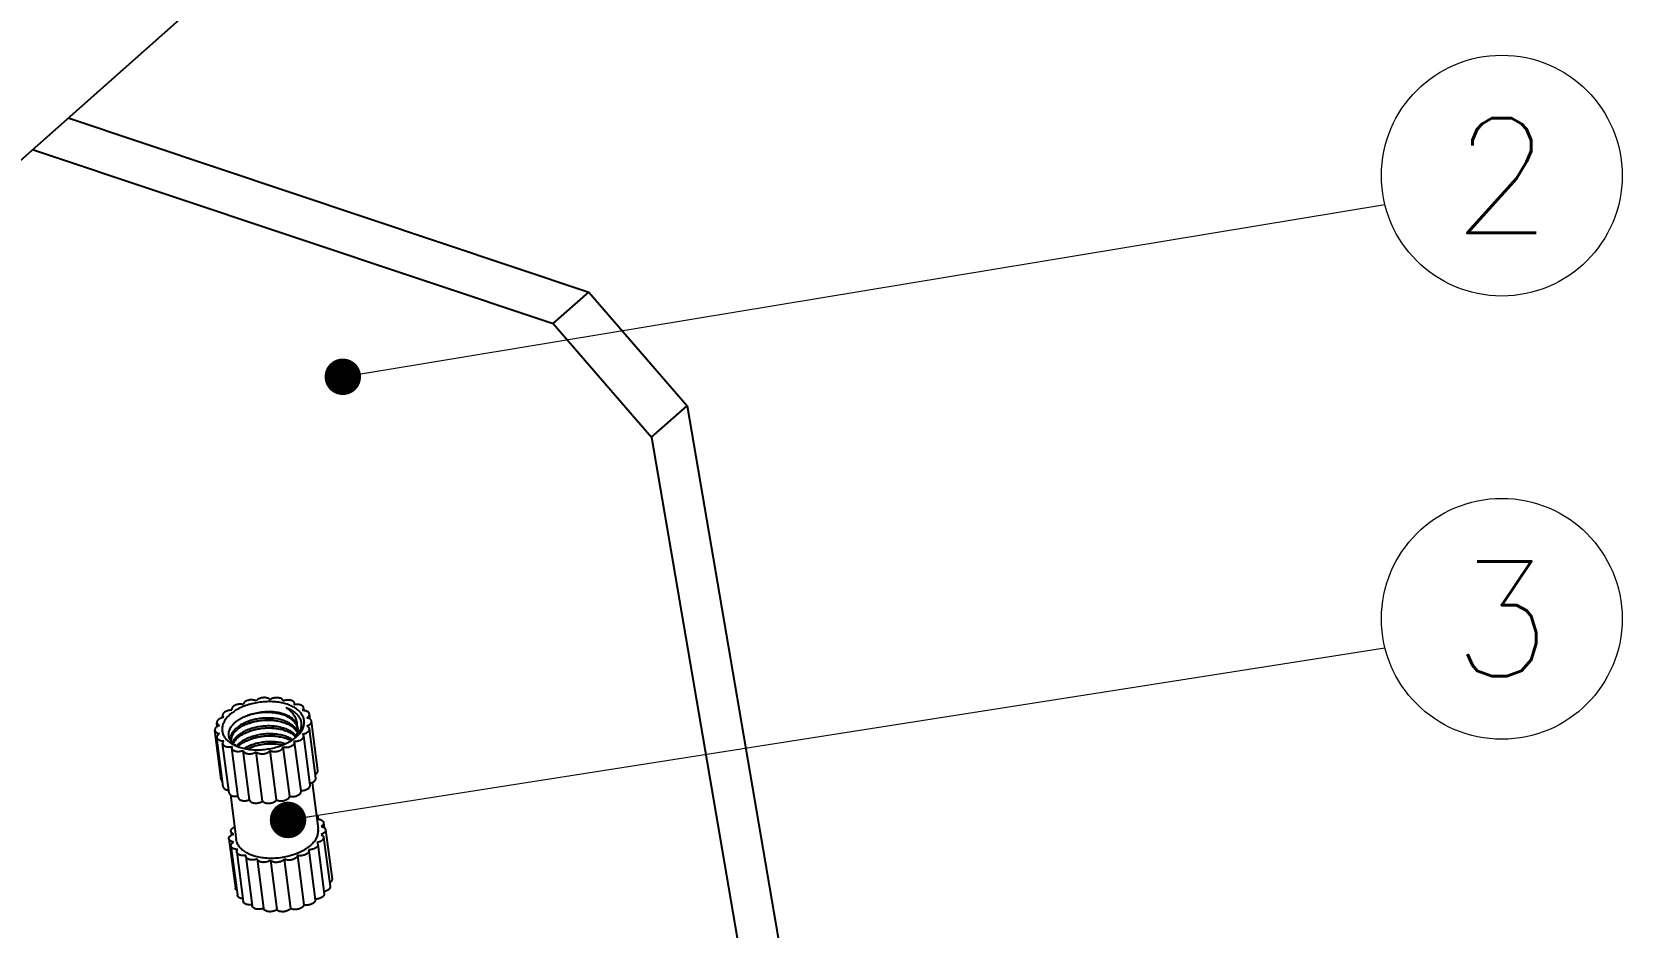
# Model space of a CAD drawing. Header units: millimetres. Extents: x 2015 to 2819, y -1311 to -752.
# Drawn here: x 2493.61 to 2540.85, y -1156.35 to -1129.77 of the extents above; entities that cross this region are included whole.
import ezdxf
from ezdxf.enums import TextEntityAlignment as Align

# ---------------------------------------------------------------- set-up
doc = ezdxf.new("R2010")
doc.units = ezdxf.units.MM
doc.layers.add('02___PRT_ALL_AXES', color=7, linetype='Continuous')
doc.layers.add('from', color=7, linetype='Continuous', lineweight=13)
doc.styles.add('TXT', font='txt.shx', dxfattribs={"bigfont": 'gbcbig.shx'})
doc.styles.add('宋体', font='SimSun.ttf')
doc.dimstyles.new('YanXiu', dxfattribs={"dimscale": 1.5, "dimtxt": 2.5, "dimasz": 2.2, "dimexe": 0.65, "dimexo": 0.6500000000000028, "dimgap": 0.5, "dimtad": 1, "dimdsep": 46, "dimtxsty": '宋体', "dimcen": 0, "dimclrd": 3, "dimclre": 3, "dimclrt": 3, "dimazin": 2, "dimtfac": 1, "dimtofl": 0, "dimtmove": 0, "dimatfit": 3, "dimfxl": 1, "dimlwd": 5, "dimlwe": 5, "dimarcsym": 0})

# ---------------------------------------------------------------- blocks, each defined once
blk = doc.blocks.new('*u43')
at = {"color": 7, "linetype": 'Continuous'}
for p, q in [((186.5641006726264, 86.37991032769014), (65.68428940292688, -20.80737554201005)), ((158.2348120510269, 61.27667786909024), (179.664145702427, 54.10864761588982)), ((156.7746231038273, 59.98189019138999), (178.2039567552265, 52.81385993819003)), ((178.2039567552265, 52.81385993819003), (179.664145702427, 54.10864761588982)), ((179.664145702427, 54.10864761588982), (183.7090715096265, 49.43651807519018)), ((178.2039567552265, 52.81385993819003), (182.2488825624268, 48.14173039748994)), ((182.2488825624268, 48.14173039748994), (183.7090715096265, 49.43651807519018)), ((183.7090715096265, 49.43651807519018), (188.727941193727, 20.09042444959005)), ((182.2488825624268, 48.14173039748994), (187.2677522465265, 18.7956367718898)), ((164.6056622621272, 36.60329657179), (164.595028194527, 36.68495600078995)), ((164.9660768722269, 36.93290539839018), (164.9728213544267, 36.90719315409024)), ((164.9694799024264, 36.90675801479028), (164.9660875920272, 36.93280770209003)), ((167.5651907409274, 37.13363499648995), (167.5584527248275, 37.18537649089012)), ((167.9443628491272, 36.89111441838986), (167.929894638527, 37.00221638429002)), ((168.1959807534267, 36.54035260429009), (168.1684932313265, 36.75143038369015)), ((164.5393928849271, 34.0545325763901), (164.2750463210277, 36.0844603916903)), ((164.3769019189267, 36.23912898608978), (164.3569116004264, 36.39263543958987)), ((167.6695906216273, 36.27364105709012), (167.6835275629264, 36.20392210009004)), ((168.4333740949269, 34.11946430669013), (168.1690275310275, 36.14939212208992)), ((168.5152393744274, 34.4276393545897), (168.2508928105271, 36.45756716998994)), ((164.6217924640268, 33.7606693626899), (164.3574459001275, 35.79059717799009)), ((164.8603910568272, 33.50988336198998), (164.5960444929269, 35.53981117729018)), ((165.2318329706277, 33.32672325538988), (164.9674864067265, 35.35665107079012)), ((167.356052834627, 33.37001811288974), (167.0917062707276, 35.39994592818994)), ((167.559862259327, 35.60912216329007), (167.5531177771272, 35.63483440759001)), ((167.5531664515265, 35.74895741698992), (167.6311000153264, 35.81337937129001)), ((167.8241981034271, 33.57929204418997), (167.5598515395277, 35.60921985949017)), ((168.1952575009263, 33.82714374549005), (167.930910937027, 35.85707156079025)), ((165.7002535754264, 33.22575399778998), (165.435907011527, 35.25568181309018)), ((166.2429692643263, 33.17068579769011), (165.978622700427, 35.2006136130899)), ((166.8135188055267, 33.22039582398975), (166.5491722416273, 35.25032363928995)), ((168.5114570791275, 32.53637519058975), (168.5258787794273, 32.42563037859009)), ((168.7500556719269, 32.28558918988983), (168.7774681808269, 32.07508744019015)), ((164.8566087616264, 31.61861919788998), (165.1209553255276, 29.58869138258979)), ((164.9384740410269, 31.92679424579001), (164.9584309672273, 31.77354421348991)), ((168.7505899716271, 31.68355092829006), (169.0149365355273, 29.65362311288982)), ((168.8324552511267, 31.99172597619008), (169.096801815027, 29.96179816078984)), ((164.939008340727, 31.32475598419023), (165.2033549046273, 29.29482816889004)), ((165.1776069335274, 31.0739699835899), (165.4419534974268, 29.04404216819012)), ((165.549048847327, 30.89080987698981), (165.8133954112263, 28.86088206159002)), ((166.0174694521274, 30.78984061938991), (166.2818160160268, 28.75991280399012)), ((167.1307346822277, 30.78448244559013), (167.3950812461271, 28.75455463018989)), ((167.6732687113272, 30.93410473439008), (167.9376152752275, 28.90417691908988)), ((168.1346802177277, 31.16899321379015), (168.141419495927, 31.14330668808998)), ((168.1414139801263, 31.1433786657899), (168.4057605440275, 29.11345085039011)), ((168.5124733775274, 31.39123036708997), (168.7768199414268, 29.36130255169019)), ((166.5601851410274, 30.73477241929004), (166.8245317049268, 28.7048446038898))]:
    blk.add_line(p, q, dxfattribs=at)
for centre, radius, start, end in [((165.8919000029264, 35.60250500198981), 1.5041040165, 127.2464107031004, 131.5209283233933), ((164.9510291294273, 36.40443823749001), 0.5032269937, 87.51803237850764, 87.90301201759362), ((167.6660345477276, 36.60691291458988), 0.5372641048, 100.8368968629988, 102.2772766299119), ((167.9045494145275, 36.38687046239011), 0.5065855942, 85.48539347840438, 91.94140878550043), ((164.7133475353266, 36.07422609958985), 0.5411189025, 98.03633410100755, 101.5046612647859), ((166.5059802501264, 33.89930694349005), 2.6009851094, 86.21366620978208, 86.58560599359106), ((167.1340147104265, 36.04172658838979), 0.5666603262, 23.6039737679994, 25.31101274959529), ((167.1466288430265, 36.04697432948979), 0.553000347, 16.26509740820219, 23.62906462629599), ((167.168488836227, 36.05350702408987), 0.5301856071, 11.59152808329779, 16.24903421590014), ((167.1577263744266, 36.13552131898996), 0.5301935674, 2.617484706797891, 7.411908509503734), ((165.3900960978272, 35.9672038706899), 0.5554524709, 211.7903264906009, 215.2067837412791), ((165.3297947546271, 35.73268279378999), 0.4051142099, 187.4790147858982, 192.2305865844081), ((165.3515525813264, 35.65080041629017), 0.4162313909000001, 176.0816410510054, 180.669987136603), ((165.4008806287266, 35.9747259481901), 0.56860096, 215.1995808147001, 215.4116453991055), ((165.4170067217265, 35.98643150569023), 0.5885266685, 215.4307204047088, 218.8963687213104), ((165.8009120605266, 36.98476187238975), 1.6802560132, 247.176469056193, 251.0903949568966), ((165.6904242017272, 36.30967002239004), 1.0143097996, 238.2822314538131, 238.9312511516033), ((165.7342511128272, 36.38474412949017), 1.1012326735, 238.9938587717053, 244.2203472466121), ((165.9509644049276, 34.65895311208988), 1.0469328299, 129.1772122145051, 133.9224278020108), ((166.5426752219273, 33.0965682783899), 2.4181508434, 108.1222820206049, 108.6828015110157), ((166.5501637165271, 33.07377303789008), 2.4421445891, 107.9450189562975, 108.1229074255806), ((166.6111371001271, 36.75805666009001), 1.3744617072, 310.4371549433884, 311.464792160712), ((166.5411136722278, 37.06049707568991), 1.6566494019, 305.4867754798059, 306.8817617207884), ((166.6461558162273, 36.71858924159005), 1.3216983158, 311.4601108778087, 313.0717867902885), ((166.575190905427, 37.01491160508976), 1.5997347085, 306.8853891790065, 307.6868213763031), ((166.6722482733267, 36.6904544132899), 1.2833269629, 313.0786251663184, 313.317568542295), ((166.7318345713275, 36.62873708978987), 1.1975455128, 313.2691448873987, 317.8341589816922), ((166.7631939449266, 36.79434662308995), 1.3097929974, 311.5006407992909, 316.4553137846962), ((168.4862764491272, 31.92470515438981), 0.5029078925, 85.47965810349504, 90.95509793500382)]:
    blk.add_arc(centre, radius, start, end, dxfattribs=at)
for points, start_tangent, end_tangent in [([(165.9767668899267, 37.29170392229003), (165.9233057743268, 37.31499817178997), (165.8599591614266, 37.32960740098997), (165.7903294008274, 37.33463972518985), (165.7181795744264, 37.32982443618994), (165.6474032119268, 37.31542261688992), (165.5818197089275, 37.29221176209012), (165.5249687482274, 37.26144401468991), (165.4799193063272, 37.22477819158985), (165.4491127050269, 37.18420268029013), (165.4342328607272, 37.14208163349008)], (-0.8678226547309643, 0.496874068487883), (-0.1557533752654492, -0.9877959739204347)), ([(166.547316431127, 37.34141394858989), (166.511342315227, 37.37444985858997), (166.4618003824271, 37.40063748528996), (166.4014754252266, 37.41842667859009), (166.3336283260269, 37.42685729249001), (166.2619210734274, 37.42547559819013), (166.1902234635272, 37.4143564675901), (166.1224048529266, 37.39409942909015), (166.0621251581269, 37.36579590739007), (166.0126517998269, 37.33098111579011), (165.9767668899267, 37.29170392229003)], (-0.6225094856990663, 0.7826122540662677), (-0.5718262071603715, -0.8203747855733892)), ([(167.0900321199269, 37.28634574849002), (167.0750664009274, 37.32588953388995), (167.0441786577276, 37.36109213078998), (166.9990635311269, 37.3898968629901), (166.9421605058269, 37.41074813269006), (166.8765415687276, 37.42252181309004), (166.8057481135265, 37.42458282478992), (166.7336004112267, 37.41681939529008), (166.6639910598269, 37.39964872089013), (166.6006937415268, 37.37400256329011), (166.547316431127, 37.34141394858989)], (-0.161797696020867, 0.9868239486161345), (-0.8009297971151114, -0.5987582651564377)), ([(167.5584363044263, 37.18532889008998), (167.5500867440269, 37.21484231238992), (167.5245976310271, 37.25184297569012), (167.4842087441275, 37.28307383349011), (167.4311013613269, 37.30685039888999), (167.3681418175265, 37.32188980669002), (167.2987273432273, 37.32737992468992), (167.2266021836267, 37.32302288269011), (167.1556768878272, 37.30905578378997), (167.0900321199269, 37.28634574849002)], (-0.1308918088972459, 0.9913966584387942), (-0.9181718897108079, -0.3961822572312951)), ([(164.9694427960267, 36.90732822948985), (164.9013271223275, 36.90534417589015), (164.829725950427, 36.89378746729017), (164.7621713122271, 36.87313048678993), (164.702326411827, 36.84449244788993), (164.6534183836275, 36.80941966369005), (164.6180859211272, 36.76980518679011), (164.5982362245277, 36.72778673258995), (164.5949424860273, 36.68563160239), (164.5950274650268, 36.68496179138992)], (-0.9993302272311286, 0.03659367352673025), (0.1292530995364518, -0.9916116358031606)), ([(164.5950274650268, 36.68496179138992), (164.6083847769269, 36.64561782619012), (164.6376985440265, 36.61003100509015)], (0.1292530990326852, -0.991611635868825), (0.7466310009190179, -0.6652384147556917)), ([(164.8948391162276, 36.72864819039), (164.756364212627, 36.58529185808993), (164.6549761754277, 36.43418878968987), (164.6305666684266, 36.38426878319001)], (-0.7482123028311476, -0.6634593807401559), (-0.4070228428686419, -0.9134179795598119)), ([(165.4342328607272, 37.14208163349008), (165.3685178919268, 37.15335401898983), (165.2975674068266, 37.15495479759011), (165.2254486887277, 37.14673765369002), (165.1560586630267, 37.12914781568998), (165.0931412740274, 37.10313562199008), (165.0400916480276, 37.07010508299004), (164.999773305427, 37.03183838818995), (164.9743638698264, 36.99039936998997), (164.9652395903277, 36.94803495278984), (164.9661063415269, 36.9329092456901)], (-0.9685200370777253, 0.2489356097045218), (0.129455244255696, -0.9915852659931461)), ([(167.585037114427, 36.99739220889001), (167.457697714427, 37.06903899478993), (167.2558981286265, 37.15146937528993), (167.0296489760267, 37.21221968509008), (166.7845205409276, 37.24979410978995), (166.5265498440267, 37.26326719239), (166.2620909059269, 37.25230742018994), (165.9976537590273, 37.21718489098998), (165.7397458326277, 37.15876340658997), (165.4947186120271, 37.07848065848998), (165.2686117532276, 36.97831542989002), (165.0669967549265, 36.86073783409006), (164.9815498891267, 36.79983184248999)], (-0.841554240294588, 0.5401726211519784), (-0.7955880985891544, -0.6058379134581249)), ([(165.1419805963269, 36.43518834859015), (165.2637813023275, 36.52244839878995), (165.4039797958276, 36.60204097918995), (165.5592427656275, 36.67166528068992), (165.6167151388272, 36.69344501558999)], (0.7780021326872857, 0.6282616346189185), (0.9402859236970468, 0.3403856367374976)), ([(165.6167151388272, 36.69344501558999), (165.7253441804269, 36.72949805798999), (165.8985113595272, 36.77458923698987), (166.0762023324269, 36.80662335359011)], (0.9402859237032118, 0.3403856367204669), (0.9900833505010427, 0.140481169772428)), ([(166.6185793878276, 36.82046695328995), (166.521531686727, 36.82445530468999), (166.257962702427, 36.81769936439014), (165.9958509861272, 36.78588960519005), (165.7423159016271, 36.73012685609001), (165.6169900466275, 36.69249728769)], (-0.9982257889885482, 0.05954220518414319), (-0.9497927396799609, -0.3128797718792862)), ([(167.6695906216273, 36.27364105709012), (167.6184848025268, 36.39250246069014), (167.5347829697266, 36.50237503179005), (167.4205453142267, 36.60055349748995), (167.278584671627, 36.68461980188999), (167.1123969554274, 36.75250354528998), (166.9260743505265, 36.80253315569007), (166.7242048584276, 36.83347671619003), (166.511760011027, 36.84457229809004), (166.2939718199277, 36.83554698849002), (166.0762023324269, 36.80662335359011)], (-0.2699880670169934, 0.962863668266919), (-0.9843406233205952, -0.1762768767615941)), ([(166.0762023324269, 36.80662335359011), (166.2948536605272, 36.82741861619002), (166.5148732072275, 36.82829065139003), (166.6186302297274, 36.82150445589014)], (0.9902333325475687, 0.1394200384153456), (0.9960981458950041, -0.08825238662231955)), ([(166.6186302297274, 36.82150445589014), (166.7285363306264, 36.80895529278996), (166.9307746417271, 36.76993712558988), (167.1176838951269, 36.71190498618989)], (0.9960981458856637, -0.08825238672774231), (0.9353674300184124, -0.3536774955531533)), ([(167.6462758669268, 36.28399180019005), (167.5640221114272, 36.41307266589001), (167.4461527957274, 36.52936989309001), (167.2959687427274, 36.62984457998982), (167.1176838951269, 36.71190498618989)], (-0.4275153678280657, 0.9040080808658925), (-0.9353674300123855, 0.3536774955690923)), ([(167.2080643545269, 37.01848078189005), (167.3928100887269, 36.93454108548985), (167.5495062595264, 36.83300041139), (167.6147531360266, 36.77768270579008)], (0.9356616438384682, -0.3528984106644513), (0.7322765572158807, -0.68100737422737)), ([(167.6695906216273, 36.27364105709012), (167.6572806123268, 36.4100539824899), (167.6184502974274, 36.54517549998991), (167.5531351927266, 36.67570920459002), (167.4625897164269, 36.79877542948998), (167.3469076979272, 36.91385242799015), (167.2080643545269, 37.01848078189005)], (0.004528098938231096, 0.9999897481074522), (-0.8346390313941761, 0.5507973195953223)), ([(167.5517891635272, 37.13188978119001), (167.5592967901275, 37.17407062078996), (167.5584363044263, 37.18532889008998)], (0.3500763764280969, 0.9367211595063781), (-0.1308918084602388, 0.9913966584964911)), ([(167.9298556779277, 37.00223319278984), (167.9266347856274, 37.01777869289003), (167.9067135828273, 37.05633204489004), (167.8713162749273, 37.08978407928998), (167.822353561327, 37.11632972119014), (167.7624670873274, 37.13453597578996), (167.6948862327272, 37.14341906388995), (167.6232756216277, 37.14249822068996), (167.5650214597272, 37.13459565489006)], (-0.1277945839226314, 0.9918006575517287), (-0.9821643840121583, -0.1880242611420603)), ([(167.7125807488273, 35.8920038984902), (167.769574918927, 35.95673570358986), (167.8709629560271, 36.10783877198992), (167.932759653927, 36.26296510199018), (167.9534390759272, 36.41829134419004), (167.9324916423275, 36.56998891239004), (167.8704349472273, 36.71432240628997), (167.7687969735271, 36.84774021019007), (167.6300791752265, 36.96695793159006), (167.585037114427, 36.99739220889001)], (0.6880930596187882, 0.7256224509374382), (-0.8415542403207684, 0.5401726211111914)), ([(167.6147531360266, 36.77768270579008), (167.6747219830277, 36.71598411058994), (167.765596883427, 36.58565317729017), (167.8189308203264, 36.44671808718999), (167.8342544386269, 36.30274594068987), (167.8115078830269, 36.15503163778999), (167.7501408040271, 36.00642453048999), (167.6518873115265, 35.86238358218998), (167.619461215827, 35.82485016048986)], (0.7322765572262505, -0.6810073742162195), (-0.6706381548206836, -0.7417846488696763)), ([(167.887387565127, 36.89316527288997), (167.916633638627, 36.93385421219), (167.9300028331272, 36.97620398128993), (167.9298556779277, 37.00223319278984)], (0.6838475327513086, 0.7296249392324442), (-0.1277945839880253, 0.9918006575433028)), ([(168.1684913659274, 36.75144090168988), (168.1683173045267, 36.75271783309017), (168.1540950066274, 36.79257081828996), (168.1239219347272, 36.82802422178997), (168.0794255665269, 36.85716445789012), (168.0230043018264, 36.87841813758996), (167.957718120927, 36.8906336884902), (167.9444244075266, 36.89188427329009)], (-0.1286028253807169, 0.9916961799382393), (-0.9968183582545816, 0.07970671644623631)), ([(168.063976614927, 36.59354024178992), (168.112098325827, 36.62875436389004), (168.1467380911272, 36.66853671999002), (168.1658207970277, 36.71061585748998), (168.1684913659274, 36.75144090168988)], (0.8582726191031053, 0.5131940288993008), (-0.1286028254377258, 0.9916961799308467)), ([(164.3761786162277, 36.24030885609), (164.346862170727, 36.22007041788993), (164.3071966595271, 36.18160585369014), (164.2825268173265, 36.14007648939014), (164.274181927527, 36.09772364118999), (164.2750719990272, 36.0844940243901)], (-0.8525508150667389, -0.5226443415258976), (0.130926054128923, -0.991392136518255)), ([(164.2750719990272, 36.0844940243901), (164.2826118072271, 36.05683290208981), (164.3073624552271, 36.01961113389007), (164.3471012235268, 35.98806732088997), (164.3996723079272, 35.96391111898993), (164.461962516627, 35.94848731988986)], (0.1309260542517997, -0.9913921365020276), (0.9869406080887896, -0.1610845619708186)), ([(164.6054226392271, 36.60447310189011), (164.5674443605267, 36.59526268349009), (164.5021956164264, 36.57168629118996), (164.4458119472265, 36.54061408909001), (164.4013422922271, 36.50371333958992), (164.3712035011276, 36.46296723689011), (164.3570536179277, 36.42059877399015), (164.356946614027, 36.39260969998986)], (-0.9798831680800825, -0.1995719842897317), (0.1274717723441513, -0.991842198767244)), ([(164.356946614027, 36.39260969998986), (164.359652275527, 36.37892210338987), (164.3788356965269, 36.34018227038996), (164.4135534333273, 36.30646249299002), (164.461668585127, 36.27968348819013)], (0.1274717725592894, -0.9918421987395943), (0.9209191617736429, -0.3897536369017371)), ([(164.461668585127, 36.27968348819013), (164.3993817251276, 36.25339118678994), (164.3761786162277, 36.24030885609)], (-0.9474691698106851, -0.3198471076283972), (-0.852550815063997, -0.5226443415303706)), ([(164.6305666684266, 36.38426878319001), (164.593179477627, 36.27906245969007), (164.5725000556276, 36.12373621748998), (164.5934474892265, 35.97203864928997), (164.6555041843267, 35.82770515539005), (164.7571421580269, 35.69428735148995), (164.8958599563275, 35.57506963008996), (164.9875053103269, 35.51618846208999)], (-0.4070228428089752, -0.9134179795863996), (0.8648402773485705, -0.5020471040406943)), ([(164.9179716906265, 35.67458467878987), (164.8686746644271, 35.77888980489001), (164.8455801472273, 35.90966160108997), (164.861877047927, 36.04441247738987), (164.9182400372274, 36.18070474828983), (165.0131832444267, 36.31282726919017), (165.0411407314268, 36.34317315608996)], (-0.5265392248724299, 0.8501508364230086), (0.6932864428053659, 0.7206621318081603)), ([(164.9281270127276, 35.67995189019007), (164.9264943005264, 35.69448237219012), (164.9348140430275, 35.82403682839004), (164.9833508721267, 35.95437755278999), (165.0707275203267, 36.08145291259007), (165.1944301455269, 36.20130505759016)], (-0.1299497083107948, 0.9915205864277047), (0.7744866002714471, 0.6325903145006063)), ([(165.0864255368269, 36.00619538519004), (165.0828178028269, 36.00202537978998), (164.9958885618271, 35.87687006439), (164.9466470168272, 35.74843026139001), (164.936294158827, 35.67924357559014)], (-0.6567593413163905, -0.7541002370995923), (-0.06806305676121817, -0.9976810213211031)), ([(165.0411407314268, 36.34317315608996), (165.1419805963269, 36.43518834859015)], (0.6932864427778698, 0.7206621318346119), (0.7780021329352756, 0.6282616343118224)), ([(165.2050040080276, 36.12010794489015), (165.0864255368269, 36.00619538519004)], (-0.7744866004583401, -0.6325903142717914), (-0.6567593411879258, -0.7541002372114745)), ([(167.1494054828272, 36.46831364828995), (166.963077705027, 36.52620079189001), (166.761266309627, 36.56522217009001), (166.5485534298268, 36.58461499078999), (166.3290825187269, 36.58395091399007), (166.1109199908269, 36.56345194409005), (165.8991257249272, 36.52413177589005), (165.6961213322274, 36.46656604709005), (165.5063594892272, 36.39159491968985), (165.3371652671276, 36.30190512568993), (165.1944301455269, 36.20130505759016)], (-0.9353674300211097, 0.3536774955460197), (-0.7744866002533372, -0.6325903145227785)), ([(165.2050040080276, 36.12010794489015), (165.3563296915272, 36.22591937299012), (165.5366454508267, 36.31930095868984), (165.6632654465275, 36.37019927669007)], (0.7744866002578361, 0.6325903145172701), (0.9402857811048151, 0.3403860306359647)), ([(167.6194461447276, 35.86657477768995), (167.5769199961269, 35.91093432318985), (167.4442528508271, 36.01645227729), (167.282422856727, 36.10569132269006), (167.0966702221276, 36.17602615959004), (166.8909184562272, 36.22621522139002), (166.6715013535277, 36.2548948440899), (166.4419313813269, 36.26157516828994), (166.210804473727, 36.24599918689), (165.9860677515271, 36.20929903028991), (165.7705441084272, 36.15231557939001), (165.568367038527, 36.07570962088994), (165.3880512792266, 35.98232803518999), (165.236725595727, 35.8765166070898)], (-0.662466031423603, 0.7490919551095592), (-0.7744866002615456, -0.6325903145127288)), ([(165.2472994583268, 35.79531949449006), (165.3984868042271, 35.90104763929003), (165.5786695064271, 35.99439185028996), (165.7055609009267, 36.04541081469006)], (0.7744866002633751, 0.6325903145104886), (0.9402859364449315, 0.3403856015225652)), ([(165.6632654465275, 36.37019927669007), (165.7388225207269, 36.39590691729018), (165.9543461638268, 36.45289036818986), (166.1790828860276, 36.4895905246899), (166.4102097936275, 36.50516650619011), (166.6397797658274, 36.49848618189003), (166.6609255436269, 36.49671446769003)], (0.9402857811057375, 0.3403860306334171), (0.9961013679210144, -0.08821601229869856)), ([(166.6608875165266, 36.49567503728986), (166.3957996408271, 36.49828342339015), (166.1295496098273, 36.47506754009009), (165.8695236756275, 36.42691481999009), (165.6635200362271, 36.36909587869013)], (-0.9982246551743451, 0.05956121054898006), (-0.9503546673591867, -0.3111687745076775)), ([(165.7055609009267, 36.04541081469006), (165.7807541935272, 36.07100232088987), (165.9962464654272, 36.12801782588986), (166.2209493889268, 36.16475258139008), (166.4519435186276, 36.18036699958998), (166.6814668515271, 36.17374573219013), (166.703220995827, 36.17192603938997)], (0.9402859364402234, 0.340385601535571), (0.9961014157485607, -0.08821547224672795)), ([(166.7032116179271, 36.17088810839005), (166.5446844622265, 36.17557619808986), (166.2780101297276, 36.16262347958991), (166.0146147244277, 36.12429375599004), (165.7618049701268, 36.0618955237901), (165.7059169751274, 36.04434249298993)], (-0.9982222147203066, 0.05960209760475185), (-0.9504023135504456, -0.3110232184226134)), ([(166.6609255436269, 36.49671446769003), (166.8591968686269, 36.46980655928996), (167.0649486344273, 36.41961749738994), (167.2507012691267, 36.34928266059001), (167.4125312631268, 36.26004361519017), (167.5451984084275, 36.1545256609902), (167.6462276527272, 36.03412702028982), (167.6707885621272, 35.99372758659001)], (0.9961013679195804, -0.08821601231489105), (0.4863313468369074, -0.8737744680887624)), ([(166.703220995827, 36.17192603938997), (166.9009143393278, 36.14512508378994), (167.106760153627, 36.09497793889), (167.2925623041274, 36.02469334508987), (167.4544250567269, 35.93552066648999), (167.5871775855276, 35.83004219139002), (167.5955785142269, 35.82182578119)], (0.9961014157549456, -0.0882154721746318), (0.7098047878557887, -0.7043984406122709)), ([(167.6776115563271, 36.04118512499008), (167.6590400783271, 36.07705169939004), (167.5736749014277, 36.19526663759007), (167.4584316786268, 36.30107262969), (167.3158673577263, 36.39273419359006), (167.1494054828272, 36.46831364828995)], (-0.4289489812850957, 0.9033287172754327), (-0.9353674300086576, 0.3536774955789513)), ([(167.6873667802274, 36.15973411268988), (167.6878721216272, 36.12886684269006), (167.6685972176265, 35.99145851019011)], (0.0456354596007042, -0.9989581596979089), (-0.2567630431824864, -0.9664743864457396)), ([(167.8882405875274, 35.93199655659009), (167.9585955248267, 35.94679336349009), (168.0238538884269, 35.97039087618987), (168.0802194682265, 36.00147568758985), (168.1246477891264, 36.03836725718998), (168.1547430105265, 36.07907417648994), (168.1688814984273, 36.12139958059015), (168.1689929755275, 36.14941570169003)], (0.990163041625623, 0.1399183726273815), (-0.1274459894869652, 0.9918455120449395)), ([(168.1970044778272, 36.54170668978986), (168.1788379080272, 36.55396024078982), (168.1262668236277, 36.57811644259004), (168.063976614927, 36.59354024178992)], (-0.7976866522923499, 0.6030721389308443), (-0.9869406080804434, 0.1610845620219541)), ([(168.064270546427, 36.26234407349011), (168.1265574064264, 36.28863637489007), (168.1790769608269, 36.32195714369004), (168.2187424720269, 36.3604217079901), (168.2434123142275, 36.4019510722901), (168.2517572039269, 36.44430392049003), (168.2508671325277, 36.45753353729015)], (0.9474691697266825, 0.3198471078772342), (-0.1309260541127934, 0.9913921365203852)), ([(168.1689929755275, 36.14941570169003), (168.1662993366272, 36.16305935498985), (168.1471329722272, 36.20180557309004), (168.1124230083269, 36.23553784848991), (168.064270546427, 36.26234407349011)], (-0.1274459892515238, 0.9918455120751923), (-0.9209191619084417, 0.3897536365832311)), ([(168.2508671325277, 36.45753353729015), (168.2433273243269, 36.48519465948993), (168.2185766763278, 36.52241642778995), (168.1970044778272, 36.54170668978986)], (-0.130926054386512, 0.9913921364842371), (-0.7976866523456694, 0.6030721388603184)), ([(164.461962516627, 35.94848731988986), (164.413840805727, 35.91327319769016), (164.3792010404277, 35.87349084169), (164.3601183344272, 35.83141170419003), (164.3574477655266, 35.79058665998991)], (-0.8582726191031053, -0.5131940288993008), (0.1286028254377258, -0.9916961799308467)), ([(164.3574477655266, 35.79058665998991), (164.3576218270273, 35.78930972859007), (164.3718441249266, 35.74945674339006), (164.4020171967268, 35.71400333989004), (164.4465135650271, 35.68486310379012), (164.5029348297276, 35.66360942409005), (164.568221010627, 35.65139387319005), (164.6385515664269, 35.64886228869)], (0.1286028252707307, -0.9916961799525025), (0.9994575924105588, 0.03293206602825784)), ([(164.6385515664269, 35.64886228869), (164.609305492927, 35.60817334949002), (164.5959362984277, 35.56582358038986), (164.5960834536272, 35.5397943687899)], (-0.6838475327513086, -0.7296249392324442), (0.1277945839880253, -0.9918006575433028)), ([(164.5960834536272, 35.5397943687899), (164.5993043459266, 35.52424886878998), (164.6192255486267, 35.48569551669016), (164.6546228566267, 35.45224348228999), (164.703585570227, 35.4256978404901), (164.7634720441265, 35.40749158589006), (164.8310528987267, 35.39860849779006), (164.9026635098271, 35.39952934099006), (164.9741499680267, 35.41013778038996)], (0.1277945839722456, -0.991800657545336), (0.9771276178759408, 0.212653752339547)), ([(165.1571655533271, 35.44684930898984), (165.0320817167276, 35.53996187718985), (164.9589664524274, 35.61688752819009)], (-0.8506366337072915, 0.5257540464847866), (-0.6276534268472393, 0.7784928874221763)), ([(164.9741499680267, 35.41013778038996), (164.9666423414265, 35.36795694089005), (164.9675028270276, 35.35669867159004)], (-0.3500763764280969, -0.9367211595063781), (0.1308918084602388, -0.9913966584964911)), ([(164.9675028270276, 35.35669867159004), (164.975852387427, 35.32718524928987), (165.0013415005269, 35.29018458599012), (165.0417303874265, 35.25895372819014), (165.0948377702271, 35.23517716279002), (165.1577973140274, 35.22013775498999), (165.2272117883267, 35.21464763698987), (165.2993369479273, 35.21900467899013), (165.3702622436276, 35.23297177779), (165.435907011527, 35.25568181309018)], (0.1308918088972459, -0.9913966584387942), (0.9181718897108079, 0.3961822572312951)), ([(164.9875053103269, 35.51618846208999), (165.068241417127, 35.47298856688985), (165.1491505725271, 35.43606331148999)], (0.864840277355995, -0.5020471040279045), (0.9214200501392258, -0.3885680007430188)), ([(165.1182918955265, 35.76277006988994), (165.1164933285272, 35.76069938908995), (165.0293104789271, 35.63642412459012), (164.999803696227, 35.57343536528992)], (-0.6569862827119375, -0.7539025297267216), (-0.3661989886278343, -0.9305365660348611)), ([(165.0317780972264, 35.53979721248993), (165.039793873927, 35.55506077508994), (165.126989664227, 35.67941270769006), (165.1288600464277, 35.68156640388997)], (0.4520173766983456, 0.89200913177094), (0.6569774787392749, 0.7539102018340019)), ([(165.236725595727, 35.8765166070898), (165.1182918955265, 35.76277006988994)], (-0.7744866001957617, -0.6325903145932685), (-0.6569862826348933, -0.7539025297938614)), ([(165.1288600464277, 35.68156640388997), (165.2472994583268, 35.79531949449006)], (0.6569774790163044, 0.753910201592591), (0.774486600184543, 0.632590314607004)), ([(165.279021045927, 35.55172815658989), (165.1646758931265, 35.4426387819899)], (-0.7744866000286854, -0.6325903147978217), (-0.6624772646160767, -0.7490820207873107)), ([(165.2563813875267, 35.39518752178992), (165.2700410029274, 35.39055818639008), (165.4962901555273, 35.32980787659017), (165.7414185906264, 35.29223345188984), (165.9993892875273, 35.27876036929001), (166.263848225627, 35.28972014148985), (166.5282853724266, 35.32484267069003), (166.7861932989272, 35.38326415509005), (167.0312205194268, 35.46354690319004), (167.2573273782264, 35.56371213179), (167.4589423766274, 35.68128972758996), (167.5028235545269, 35.71157107958993)], (0.945796794092712, -0.32475902494611), (0.8141964312655594, 0.5805895032761336)), ([(167.4794695686269, 35.69630526608989), (167.3242838917276, 35.78110200728997), (167.1384817413264, 35.85138660099005), (166.9326359270271, 35.90153374588999), (166.7131884392265, 35.93015439439), (166.483665106327, 35.93677566178985), (166.2526709766271, 35.92116124349013), (166.0279680530266, 35.88442648798991), (165.8124757812266, 35.82741098308998), (165.6103910940265, 35.75080051239001), (165.4302083919274, 35.65745630139008), (165.279021045927, 35.55172815658989)], (-0.8384213419458189, 0.5450226173011286), (-0.7744866002638888, -0.63259031450986)), ([(165.2895949085269, 35.47053104398992), (165.4406484374276, 35.57617860728988), (165.6206966759264, 35.66948407409018), (165.7478563554278, 35.72062235238991)], (0.7744866002482468, 0.6325903145290106), (0.9402860896804214, 0.3403851782224113)), ([(167.1762285702271, 35.52798982938998), (166.9743521313276, 35.57685232778999), (166.7548767076269, 35.60541368559007), (166.5254026346274, 35.61197610019008), (166.294543886127, 35.59632396419011), (166.0698675389276, 35.55955370078982), (165.8544086936272, 35.50250671099002), (165.6524182636267, 35.42589273629005), (165.4768347441268, 35.33526558479002)], (-0.9566542308547604, 0.2912261708495427), (-0.8584347736676995, -0.512922742094836)), ([(165.6015758810272, 35.31597086189004), (165.6635924331267, 35.34496255599015), (165.7901517961272, 35.39583392848999)], (0.8974228197776305, 0.4411714888140061), (0.9402857460005111, 0.3403861276084298)), ([(165.7478563554278, 35.72062235238991), (165.8226871059269, 35.74609804878992), (166.0381459513274, 35.80314503858995), (166.2628222984267, 35.83991530199), (166.4936810470272, 35.85556743798998), (166.7231551199266, 35.84900502338996), (166.745516448027, 35.84713761148987)], (0.9402860896750779, 0.3403851782371726), (0.9961014618100706, -0.08821495213307466)), ([(166.7454478027275, 35.84610170939004), (166.6929089304276, 35.84870427599003), (166.4269963047273, 35.84611115168991), (166.1614027922269, 35.81781419369008), (165.9034963549266, 35.76484239078991), (165.7481469504264, 35.7195335506899)], (-0.9982277231590665, 0.05950976992617462), (-0.9503625737085707, -0.3111446263299782)), ([(165.7901517961272, 35.39583392848999), (165.8657953866268, 35.42156917768989), (166.0813352419273, 35.47854686659002), (166.3061082303275, 35.51524119428996), (166.5373439567275, 35.53080599059012), (166.7669651557271, 35.5240971748899), (166.7878118933268, 35.52234910548987)], (0.940285746098028, 0.3403861273390487), (0.9961013442380088, -0.08821627971770263)), ([(166.7878533012272, 35.5213061965901), (166.5760336378271, 35.52547816129004), (166.3094231992272, 35.50737892939014), (166.0475669277266, 35.46410872008983), (165.7977286672276, 35.39711366959)], (-0.9982200328667435, 0.05963862828333161), (-0.9513522290427854, -0.3081053980301611)), ([(166.5491722416273, 35.25032363928995), (166.6026333571272, 35.22702938989005), (166.6659799700274, 35.21242016068982), (166.7356097307265, 35.20738783648994), (166.8077595570276, 35.21220312548985), (166.8785359196272, 35.22660494478987), (166.9441194226265, 35.24981579959012), (167.0009703833266, 35.28058354698987), (167.0460198251267, 35.31724937008994), (167.0768264265271, 35.35782488139012), (167.0917062707276, 35.39994592818994)], (0.8678226547309643, -0.496874068487883), (0.1557533751094773, 0.987795973945028)), ([(166.745516448027, 35.84713761148987), (166.9426305436273, 35.82044366568994), (167.1485683219271, 35.77033924999), (167.3344260227268, 35.70010261609013), (167.4167914996269, 35.65883272989004)], (0.996101461807879, -0.08821495215782181), (0.8769788435814216, -0.4805289875861729)), ([(166.7878118933268, 35.52234910548987), (166.9863789184265, 35.49538641028994), (167.0622532219268, 35.47976303408996)], (0.9961013442426806, -0.08821627966495198), (0.9751789454928871, -0.2214182112369731)), ([(167.0917062707276, 35.39994592818994), (167.1574212396272, 35.38867354258991), (167.2283717247274, 35.38707276409014), (167.3004904428271, 35.39528990798999), (167.3698804684273, 35.41287974599004), (167.4327978575266, 35.43889193968994), (167.4858474834264, 35.47192247868998), (167.526165826127, 35.51018917349006), (167.5515752617275, 35.55162819159), (167.5606995412272, 35.59399260888995), (167.559832790027, 35.60911831599014)], (0.9685200370777253, -0.2489356097045218), (-0.1294552442778295, 0.9915852659902565)), ([(167.5531177771272, 35.63483440759001), (167.624653960127, 35.63668730558993), (167.6962631897268, 35.64825167309004), (167.7638113825269, 35.66891393368996), (167.8236492284277, 35.69755650469006), (167.8725488516275, 35.73263281818981), (167.9078717334269, 35.77224978199001), (167.9277108177275, 35.81426961349007), (167.9309929944275, 35.85642548699002), (167.930911635427, 35.85706606559006)], (0.9990617915553992, -0.04330746649385391), (-0.1292407581753102, 0.9916132443782057)), ([(167.6685972176265, 35.99145851019011), (167.6656838461267, 35.98087850339016), (167.6036978188267, 35.83372261799013), (167.554367558927, 35.75613895389006)], (-0.2567630431142562, -0.9664743864638662), (-0.5810996520496834, -0.8138324117333599)), ([(167.930911635427, 35.85706606559006), (167.9175418041277, 35.89643188589002), (167.8882405875274, 35.93199655659009)], (-0.129240757842225, 0.9916132444216179), (-0.746631001431633, 0.6652384141803577)), ([(165.435907011527, 35.25568181309018), (165.4508727306265, 35.21613802778984), (165.4817604738264, 35.18093543089003), (165.526875600427, 35.15213069869014), (165.5837786257271, 35.13127942898996), (165.6493975628264, 35.11950574849016), (165.7201910180274, 35.11744473678982), (165.7923387203273, 35.12520816638994), (165.8619480717271, 35.14237884079012), (165.9252453900272, 35.16802499839014), (165.978622700427, 35.2006136130899)], (0.161797696020867, -0.9868239486161345), (0.8009297971151114, 0.5987582651564377)), ([(165.978622700427, 35.2006136130899), (166.0145968162269, 35.16757770309005), (166.0641387491269, 35.14139007639005), (166.1244637063273, 35.12360088309015), (166.1923108055271, 35.11517026919), (166.2640180581266, 35.11655196349011), (166.3357156680277, 35.12767109409015), (166.4035342785273, 35.1479281325901), (166.463813973427, 35.17623165428995), (166.513287331727, 35.21104644589013), (166.5491722416273, 35.25032363928995)], (0.6225094856990663, -0.7826122540662677), (0.5718262071603715, 0.8203747855733892)), ([(164.539403397227, 34.05450062068985), (164.5402929807269, 34.04886049529), (164.554084025327, 34.01289795459002), (164.5811080855265, 33.98046507798995), (164.5936102069272, 33.97014970659006)], (0.127868259973801, -0.9917911615311323), (0.798611530447221, -0.6018468438371574)), ([(168.1848494217274, 33.90762437578996), (168.216845204327, 33.91518170208997), (168.2769928582265, 33.93561163858999), (168.3302979435275, 33.96244008408985), (168.3744506533267, 33.99452916928999), (168.4072834996268, 34.03027084129008), (168.4275722850271, 34.06835370958993), (168.4342365032271, 34.10674762039002), (168.4333580260272, 34.11943349909006)], (0.9798853463411931, 0.199561288895918), (-0.1302324606481075, 0.9914834876050832)), ([(168.4140157130269, 34.27173772179003), (168.4348288880274, 34.28558402549015), (168.4737079111264, 34.31963595128991), (168.5006592586269, 34.35676929539), (168.5143773169266, 34.39513149769004), (168.5152288621275, 34.42767131028995)], (0.8526120035587985, 0.5225445161777621), (-0.1278682595527759, 0.9917911615854137)), ([(164.6218115840265, 33.76068688259011), (164.6276685188268, 33.73725882678991), (164.6480296573272, 33.70271913749002), (164.6809260012269, 33.67270823108993), (164.7251404564277, 33.64831812658986), (164.7784834719268, 33.63078818708982), (164.8386646018271, 33.62084549929), (164.8459359924273, 33.62020984329001)], (0.1301485704330793, -0.9914945030680836), (0.996834616932207, -0.07950312248975008)), ([(164.8603977412267, 33.50986434058996), (164.8610714960269, 33.50542347038981), (164.8744953969272, 33.46924418059007), (164.9010328389277, 33.43679533109002), (164.9397239876271, 33.4092768758901), (164.9885055074274, 33.38815528028999), (165.0455823386264, 33.37419542138991), (165.1081111836274, 33.36811714318992), (165.1734208093267, 33.37015825789013), (165.2252595003274, 33.37750332219002)], (0.1279230113816552, -0.9917841010820093), (0.982169322891718, 0.187998460553337)), ([(167.356052834627, 33.37001811288997), (167.4156664254269, 33.35936239999), (167.4797243968269, 33.35670345509016), (167.5453266253271, 33.36217062539004), (167.6096554109272, 33.3755491233901), (167.6695196211267, 33.39615279058989), (167.7227087040274, 33.42323247648983), (167.7663879795264, 33.45534422268997), (167.798971420727, 33.49130823068981), (167.818793793127, 33.52932928999007), (167.825045925927, 33.56778640869015), (167.8241899437271, 33.57921827618998)], (0.9685200370498912, -0.2489356098128135), (-0.129804601894478, 0.9915395934237908)), ([(167.8208462936263, 33.60477140458988), (167.8825875180273, 33.60619844399002), (167.9478862795268, 33.61554120718984), (168.0103995538275, 33.63252001719002), (168.0674316510276, 33.65642374028994), (168.1161653777272, 33.68604623809006), (168.1547949790265, 33.72030422018997), (168.181262120027, 33.75737123768999), (168.1946131033264, 33.79588887549016), (168.1952450833269, 33.82716966088992)], (0.9993307273860572, -0.03658001232987482), (-0.1276608677819662, 0.9918178778571979)), ([(165.2318517259273, 33.32674190799003), (165.2373086610269, 33.30439284818999), (165.2572058567266, 33.26982957899008), (165.2898514330273, 33.23955521289008), (165.3335890986264, 33.21506140648989), (165.3868228982274, 33.19725788349001), (165.4467145189274, 33.18709312758983), (165.5110666482269, 33.18493000259014), (165.5766605636272, 33.19089836999001), (165.6407057240276, 33.20472348858993), (165.7002535754264, 33.22575399778998)], (0.1298526621454503, -0.9915333005672274), (0.9181718897495854, 0.3961822571414267)), ([(165.7002535754264, 33.22575399778998), (165.7132306516269, 33.18957697388987), (165.7394264385266, 33.15693391148989), (165.7776674603274, 33.12930902989001), (165.8263391357277, 33.10790305339015), (165.882995677227, 33.09376191449019), (165.9455612325264, 33.08741605658997), (166.0107003450275, 33.08920313758995), (166.0760285377264, 33.09904848808992), (166.1382667340267, 33.11647927558988), (166.1947782426269, 33.14073509928994), (166.2429692643263, 33.17068579769011)], (0.1617976960717471, -0.9868239486077923), (0.8009297971600611, 0.5987582650963104)), ([(166.2429692643263, 33.17068579769011), (166.2751680275269, 33.14033153108994), (166.3186683486265, 33.1155993314901), (166.3715098988278, 33.09761695349016), (166.4314433504269, 33.08717473269007), (166.4954728310267, 33.08477049448993), (166.5612457895268, 33.09050347839002), (166.625256123627, 33.10406746439003), (166.6851656010267, 33.12495755888995), (166.7379557699269, 33.15214451968995), (166.7814018865274, 33.18445671939003), (166.8135188055267, 33.22039582398997)], (0.6225094857285606, -0.7826122540428071), (0.5718262072249134, 0.8203747855284014)), ([(166.8135188055267, 33.22039582398997), (166.8617874165275, 33.1988356018901), (166.918334157227, 33.18443522499001), (166.9806037367271, 33.17785559088998), (167.0459322608267, 33.17939928318992), (167.1110670287271, 33.18896728919003), (167.1736090750264, 33.20621793068995), (167.2302248532269, 33.23023108409006), (167.2788512582274, 33.26012105468999), (167.317025930327, 33.29440293958987), (167.3431538462273, 33.33160857208986), (167.356052834627, 33.37001811288997)], (0.867822654731377, -0.4968740684871623), (0.1557533751703661, 0.9877959739354274)), ([(164.9385080180264, 31.92677301748995), (164.938623261427, 31.95480993519004), (164.9527659417272, 31.99712604309002), (164.9828582627269, 32.03782377509015), (165.0272470453265, 32.07468703288987), (165.0836266962269, 32.10578605498995), (165.0904994081275, 32.10880561629006)], (-0.1274211278215414, 0.9918487062978338), (0.9189241751332775, 0.3944342281745156)), ([(168.4532658628277, 32.62367461249005), (168.470815297027, 32.60946322138989), (168.4973527391276, 32.57701437199012), (168.5107766399269, 32.54083508218991), (168.511450394727, 32.53639421199)], (0.8135849432146003, -0.5814460767556142), (0.1279230117672206, -0.9917841010322779)), ([(168.511450394727, 32.53639421199), (168.5103823334275, 32.50271671889004), (168.4962212663277, 32.46429951138998), (168.4773922678269, 32.43688237429001)], (0.127923011269419, -0.9917841010964857), (-0.6387303944924617, -0.769430622701946)), ([(168.5259121436275, 32.42604870928994), (168.5331835342267, 32.42541305328996), (168.593364664127, 32.41547036538987), (168.6467076796271, 32.39794042589006), (168.6909221348269, 32.37355032149003), (168.7238184786265, 32.34353941499012), (168.744179617227, 32.30899972569), (168.7500365520273, 32.28557166989003)], (0.996834616932207, -0.07950312248975008), (0.1301485704330793, -0.9914945030680836)), ([(168.7500365520273, 32.28557166989003), (168.7509191661275, 32.27177215269012), (168.7438073665271, 32.23322942009008), (168.7231601552276, 32.19528725378996), (168.6898971783276, 32.15957197738999), (168.6455390555266, 32.12769904799006)], (0.1301485704162029, -0.9914945030702988), (-0.8582726191952705, -0.5131940287451618)), ([(168.6455390555266, 32.12769904799006), (168.702642764727, 32.11401235349012), (168.7518044504277, 32.09305912279001), (168.7782379290265, 32.07610884588985)], (0.9869406080179549, -0.1610845624048115), (0.7986115303737762, -0.6018468439346137)), ([(168.7782379290265, 32.07610884588985), (168.7907400505273, 32.06579347448996), (168.8177641107277, 32.0333605978899), (168.8315551553269, 31.99739805728996), (168.8324447388268, 31.99175793188988)], (0.798611530447221, -0.6018468438371574), (0.127868259973801, -0.9917911615311323)), ([(164.8566192738272, 31.61858724218996), (164.8574708190272, 31.65112705478987), (164.8711888773269, 31.68948925718996), (164.8981402249274, 31.72662260129005), (164.9370192480264, 31.76067452698999), (164.9578324229269, 31.77452083079015)], (-0.1278682595527759, 0.9917911615854137), (0.8526120035587985, 0.5225445161777621)), ([(165.0435249572265, 31.48264612609), (164.986421247927, 31.49633282058994), (164.9372595622272, 31.51728605138987), (164.8983239622276, 31.5445516995901), (164.8712999019272, 31.57698457618994), (164.8575088574271, 31.61294711689015), (164.8566192738272, 31.61858724218996)], (-0.9869406080781072, 0.1610845620362673), (-0.1278682597336316, 0.9917911615620966)), ([(164.9390274607276, 31.32477350419003), (164.9381448465274, 31.33857302138995), (164.9452566462269, 31.37711575398998), (164.9659038574273, 31.41505792029011), (164.9991668344273, 31.45077319669008), (165.0435249572265, 31.48264612609)], (-0.1301485704162029, 0.9914945030702988), (0.8582726191952705, 0.5131940287451618)), ([(165.0432310257265, 31.81384229439004), (164.994987146827, 31.84071527048991), (164.9603399479265, 31.87441935218999), (164.9411872497267, 31.91318248008997), (164.9385080180264, 31.92677301748995)], (-0.9209191618699455, 0.3897536366741908), (-0.1274211273666507, 0.9918487063562729)), ([(164.9578324229269, 31.77452083079015), (164.9861281228268, 31.79019181229), (165.0432310257265, 31.81384229439004)], (0.8526120037678325, 0.5225445158366907), (0.9474691698359343, 0.3198471075536025)), ([(168.7505739027265, 31.68352012068999), (168.7514523799264, 31.67083424199018), (168.7447881617272, 31.63244033119008), (168.724499376327, 31.59435746289), (168.6916665300269, 31.55861579089014), (168.6475138201267, 31.52652670559019), (168.5942087349276, 31.49969826019014), (168.5340610810272, 31.47926832369012), (168.469803028127, 31.46615536279)], (0.130232460701482, -0.9914834875980725), (-0.9901630416292224, -0.1399183726019093)), ([(168.469803028127, 31.46615536279), (168.4971230480269, 31.43395811869004), (168.5113587006272, 31.39801396449002), (168.5124609600271, 31.39125628248985)], (0.7466310011527669, -0.6652384144933431), (0.1276608675044363, -0.9918178778929199)), ([(168.8324447388268, 31.99175793188988), (168.8315931936277, 31.95921811928997), (168.8178751353271, 31.92085591699015), (168.7909237877275, 31.88372257278979), (168.7520447647266, 31.84967064709008), (168.7029358898271, 31.82015336188988), (168.6458329870266, 31.79650287969002)], (0.1278682597871933, -0.991791161555191), (-0.9474691696719665, -0.3198471080393173)), ([(168.6458329870266, 31.79650287969002), (168.6902171680276, 31.77238026569012), (168.7235471212271, 31.74246754018986), (168.744264018027, 31.70813513479015), (168.7505739027265, 31.68352012068999)], (0.9209191618117182, -0.3897536368117719), (0.1302324605393303, -0.9914834876193712)), ([(165.2201140070274, 31.18302109498995), (165.1558804784272, 31.18493212079011), (165.095699348627, 31.19487480868997), (165.0423563330269, 31.21240474819001), (164.998141877827, 31.23679485259004), (164.9652455340265, 31.26680575908995), (164.9448843954269, 31.30134544839007), (164.9390274607276, 31.32477350419003)], (-0.9994575924146477, -0.03293206590416048), (-0.1301485703171709, 0.9914945030832982)), ([(165.1776136179269, 31.07395096218988), (165.1786816792273, 31.10762845519002), (165.1928427464272, 31.14604566269009), (165.2201140070274, 31.18302109498995)], (-0.1279230118468397, 0.9917841010220084), (0.68384753272856, 0.7296249392537656)), ([(165.5557124086272, 30.94429658669014), (165.4906366860268, 30.93424487939001), (165.4253270603267, 30.93220376478985), (165.3627982153275, 30.93828204299007), (165.3057213841266, 30.95224190178988), (165.2569398643273, 30.97336349749003), (165.2182487156269, 31.00088195269018), (165.1917112735273, 31.03333080208995), (165.178287372727, 31.06951009189015), (165.1776136179269, 31.07395096218988)], (-0.9771276178788105, -0.2126537523263613), (-0.1279230113999177, 0.9917841010796536)), ([(165.5490676026266, 30.89082852958995), (165.548197511127, 30.90583806449013), (165.5557124086272, 30.94429658669014)], (-0.1298526625867147, 0.9915333005094388), (0.3500763765391525, 0.9367211594648738)), ([(166.0174694521274, 30.78984061938991), (165.9579216007269, 30.76881011009004), (165.8938764403274, 30.75498499148989), (165.8282825249271, 30.74901662409002), (165.7639303955266, 30.75117974918999), (165.7040387749266, 30.76134450508994), (165.6508049752274, 30.77914802809005), (165.6070673097265, 30.80364183449001), (165.5744217334277, 30.83391620059001), (165.554524537727, 30.86847946979015), (165.5490676026266, 30.89082852958995)], (-0.9181718897495854, -0.3961822571414267), (-0.1298526621454503, 0.9915333005672274)), ([(166.5601851410274, 30.73477241929004), (166.511994119327, 30.70482172088987), (166.4554826107269, 30.68056589719004), (166.3932444144275, 30.6631351095898), (166.3279162217268, 30.6532897591901), (166.2627771092275, 30.65150267808986), (166.2002115539271, 30.65784853609011), (166.1435550123269, 30.67198967499007), (166.0948833370267, 30.69339565148994), (166.0566423152277, 30.72102053309004), (166.030446528327, 30.75366359538998), (166.0174694521274, 30.78984061938991)], (-0.8009297971600611, -0.5987582650963104), (-0.1617976960717471, 0.9868239486077923)), ([(167.1307346822277, 30.78448244559013), (167.0986177632267, 30.74854334099018), (167.0551716466271, 30.71623114128988), (167.0023814776268, 30.68904418048987), (166.9424720003271, 30.66815408598995), (166.8784616662269, 30.65459009998995), (166.8126887076269, 30.64885711599004), (166.7486592271271, 30.65126135429), (166.688725775427, 30.66170357499004), (166.6358842253276, 30.67968595309003), (166.5923839042271, 30.70441815268987), (166.5601851410274, 30.73477241929004)], (-0.5718262072249134, -0.8203747855284014), (-0.6225094857285606, 0.7826122540428071)), ([(167.6732687113272, 30.93410473439008), (167.6603697228265, 30.89569519358997), (167.6342418069271, 30.85848956119003), (167.5960671349267, 30.82420767628992), (167.5474407299271, 30.79431770568999), (167.4908249517275, 30.77030455218983), (167.4282829053273, 30.75305391078996), (167.3631481375269, 30.74348590478985), (167.2978196133272, 30.7419422124899), (167.2355500339272, 30.74852184658994), (167.1790032931267, 30.76292222338998), (167.1307346822277, 30.78448244559013)], (-0.1557533751703661, -0.9877959739354274), (-0.867822654731377, 0.4968740684871623)), ([(168.1414058204273, 31.1433048977899), (168.1422618026272, 31.13187303029008), (168.1360096697272, 31.09341591159), (168.1161872974271, 31.05539485228996), (168.0836038562275, 31.01943084429013), (168.0399245807266, 30.98731909808998), (167.9867354978269, 30.96023941218982), (167.9268712876265, 30.93963574499003), (167.8625425020264, 30.92625724698996), (167.7969402735271, 30.92079007669008), (167.7328823021271, 30.92344902148989), (167.6732687113272, 30.93410473439008)], (0.129804601894478, -0.9915395934237908), (-0.9685200370498912, 0.2489356098128135)), ([(168.5124609600271, 31.39125628248985), (168.5118289800275, 31.35997549709009), (168.4984779967272, 31.3214578591901), (168.4720108557276, 31.2843908417899), (168.4333812543273, 31.25013285968998), (168.3846475277269, 31.22051036178982), (168.3276154305267, 31.1966066386899), (168.2651021562269, 31.17962782868995), (168.1998033947266, 31.17028506559018), (168.1346802177277, 31.16899321379015)], (0.1276608676657175, -0.9918178778721607), (-0.9990617915585401, 0.04330746642139557)), ([(165.1748436582266, 29.50455186269005), (165.1532714596269, 29.52384212479001), (165.128520811727, 29.56106389298998), (165.120981003527, 29.58872501529004)], (-0.7976866523456694, 0.6030721388603184), (-0.130926054386512, 0.9913921364842371)), ([(169.0149019800274, 29.65364669258997), (169.0147905029271, 29.62563057139005), (169.0006520150264, 29.58330516728984), (168.9705567936271, 29.5425982479901), (168.9261284727272, 29.50570667838997), (168.8697628929267, 29.47462186698999), (168.8045045292265, 29.45102435439003), (168.7664257275273, 29.44178548599007)], (0.1274459894956333, -0.9918455120438259), (-0.9798831597126371, -0.1995720253732445)), ([(169.0967761370275, 29.96176452809004), (169.0976662084277, 29.94853491138997), (169.0893213187273, 29.90618206319004), (169.0646514765276, 29.86465269879), (169.0249859653277, 29.82618813458998), (168.9956695198271, 29.80594969648996)], (0.130926054128923, -0.991392136518255), (-0.8525508150667389, -0.5226443415258976)), ([(165.4274237284271, 29.1543742792901), (165.4141300151268, 29.15562486398994), (165.3488438342274, 29.16784041499), (165.2924225694269, 29.18909409469006), (165.2479262012266, 29.21823433068994), (165.2177531293264, 29.25368773429), (165.2035308314271, 29.29354071949001), (165.2033567700264, 29.29481765079004)], (-0.996818358226576, 0.07970671679647538), (-0.1286028250801544, 0.9916961799772164)), ([(165.8068266762266, 28.91166289768989), (165.748572514327, 28.90376033189), (165.6769619032266, 28.90283948858996), (165.6093810486263, 28.91172257679), (165.5494945747278, 28.92992883139004), (165.5005318610265, 28.95647447318993), (165.4651345531265, 28.9899265075901), (165.4452133504265, 29.02847985958988), (165.4419924581271, 29.04402535968984)], (-0.9821643840121583, -0.1880242611420603), (-0.1277945839226314, 0.9918006575517287)), ([(166.2818160160268, 28.75991280399012), (166.2161712481275, 28.73720276869017), (166.1452459524271, 28.72323566979003), (166.0731207928266, 28.71887862789004), (166.0037063185273, 28.72436874588993), (165.9407467747269, 28.73940815368996), (165.8876393918272, 28.76318471899003), (165.8472505050277, 28.79441557689006), (165.8217613919269, 28.83141624008999), (165.8134118315274, 28.86092966248998)], (-0.9181718897108079, -0.3961822572312951), (-0.1308918088972459, 0.9913966584387942)), ([(167.9376152752275, 28.90417691908988), (167.9227354309269, 28.86205587229006), (167.8919288296265, 28.82148036089006), (167.8468793878264, 28.78481453788982), (167.7900284271263, 28.75404679049007), (167.7244449241271, 28.73083593558999), (167.6536685615274, 28.71643411639002), (167.5815187352264, 28.71161882728984), (167.5118889745272, 28.71665115148994), (167.448542361627, 28.73126038068995), (167.3950812461271, 28.75455463018989)], (-0.1557533751094773, -0.987795973945028), (-0.8678226547309643, 0.496874068487883)), ([(168.4057417944268, 29.11334930689009), (168.4066085457271, 29.09822359978989), (168.3974842661273, 29.05585918248994), (168.3720748306268, 29.01442016439), (168.3317564879271, 28.97615346948987), (168.2787068620264, 28.94312293059011), (168.2157894729271, 28.91711073678994), (168.1463994472269, 28.89952089888993), (168.0742807292272, 28.89130375499008), (168.003330244027, 28.89290453349008), (167.9376152752275, 28.90417691908988)], (0.1294552442778295, -0.9915852659902565), (-0.9685200370777253, 0.2489356097045218)), ([(168.7768206398277, 29.36129705638996), (168.7769019989273, 29.36065647778992), (168.7736198222274, 29.31850060439001), (168.7537807379276, 29.27648077278991), (168.7184578560273, 29.23686380908998), (168.6695582329276, 29.20178749559), (168.6097203870277, 29.17314492458991), (168.5421721941266, 29.15248266388994), (168.4705629646269, 29.14091829638983), (168.4024053176272, 29.13893032369015)], (0.1292407581804712, -0.9916132443775332), (-0.9993302237045794, 0.0365937698325189)), ([(166.8245317049268, 28.7048446038898), (166.771154394527, 28.67225598919003), (166.7078570762269, 28.64660983169006), (166.6382477248271, 28.62943915719006), (166.5661000224272, 28.62167572768999), (166.4953065673271, 28.6237367393901), (166.4296876302269, 28.63551041989012), (166.3727846049269, 28.65636168949004), (166.3276694783272, 28.68516642169016), (166.2967817351264, 28.72036901858996), (166.2818160160268, 28.75991280399012)], (-0.8009297971151114, -0.5987582651564377), (-0.161797696020867, 0.9868239486161345)), ([(167.3950812461271, 28.75455463018989), (167.3591963362269, 28.71527743679007), (167.3097229779269, 28.68046264508985), (167.2494432830272, 28.65215912338999), (167.1816246724275, 28.63190208489004), (167.1099270625264, 28.62078295439005), (167.0382198100269, 28.6194012599899), (166.9703727108272, 28.62783187399009), (166.9100477536276, 28.64562106728999), (166.8605058207277, 28.67180869398999), (166.8245317049268, 28.7048446038898)], (-0.5718262071603715, -0.8203747855733892), (-0.6225094856990663, 0.7826122540662677))]:
    blk.add_spline(points, degree=3, dxfattribs=dict(at, start_tangent=start_tangent, end_tangent=end_tangent))
at = {"layer": '02___PRT_ALL_AXES', "color": 7, "linetype": 'Continuous'}
for p, q in [((164.9194018217268, 33.4237306884902), (165.1587659037277, 31.58564434899017)), ((168.2811762969277, 33.93771716298988), (168.5302981089271, 32.02470082508989))]:
    blk.add_line(p, q, dxfattribs=at)
blk.add_arc((167.2893601581272, 32.38891950399011), 1.3917478939, 311.5606158119849, 312.6890536640115, dxfattribs=at)
for points, start_tangent, end_tangent in [([(168.2126624558268, 31.34753817748992), (168.030572282727, 31.20886148219006), (167.8161300226266, 31.08645059938999), (167.5751851014275, 30.98364457879006), (167.3143098685268, 30.90324770068992), (167.0406203200264, 30.84745298239), (166.7615819936264, 30.81778235829006), (166.4848063272266, 30.81504516568998), (166.2178430397271, 30.83931606809006), (165.9679741934269, 30.88993301859), (165.7420155594273, 30.96551531858995), (165.5461306999268, 31.06400128009), (165.3856628434269, 31.18270446269003), (165.2649891347273, 31.31838695308988), (165.1874012379276, 31.46734768669012), (165.1587798518276, 31.58571596509)], (-0.7482122976333944, -0.6634593866018905), (-0.1297245406089384, 0.991550071132971)), ([(168.2329920246275, 31.36592336478998), (168.3574335968269, 31.49869794648998), (168.4609367261264, 31.65821754478998), (168.5203485484271, 31.82174569358995), (168.5340484639264, 31.98482177119013), (168.5302841608273, 32.02462920899006)], (0.7350008873970704, 0.6780661439162992), (-0.129724540678236, 0.9915500711239049))]:
    blk.add_spline(points, degree=3, dxfattribs=dict(at, start_tangent=start_tangent, end_tangent=end_tangent))
at = {"layer": 'from', "color": 4}
for centre in [(217.2386047642162, 58.90183358901072), (217.2386047642162, 40.67049167563437)]:
    blk.add_circle(centre, 4.9540085595, dxfattribs=at)
at = {"layer": 'from', "color": 6, "style": 'TXT'}
for s, p in [('2', (217.2386047642162, 58.90183358901072)), ('3', (217.2386047642162, 40.67049167563437))]:
    blk.add_text(s, height=4.71810339, dxfattribs=at).set_placement(p, align=Align.MIDDLE)
at = {"layer": 'from', "color": 40}
for points in [[(169.5413055649469, 50.62589046045923), (212.4306626023526, 57.70772598256735)], [(167.2869295317073, 32.39454854708288), (212.4306626023526, 39.476384069191)]]:
    blk.add_leader(points, dimstyle='YanXiu', override={"dimasz": 1, "dimclrd": 40, "dimldrblk": 'Dot'}, dxfattribs=at)

msp = doc.modelspace()

# ---------------------------------------------------------------- block references
at = {"xscale": 0.7217100000000002, "yscale": 0.7217100000000002, "zscale": 0.7217100000000002}
msp.add_blockref('*u43', (2380.490309264168, -1176.547271217936), dxfattribs=at)

doc.saveas('drawing.dxf')
